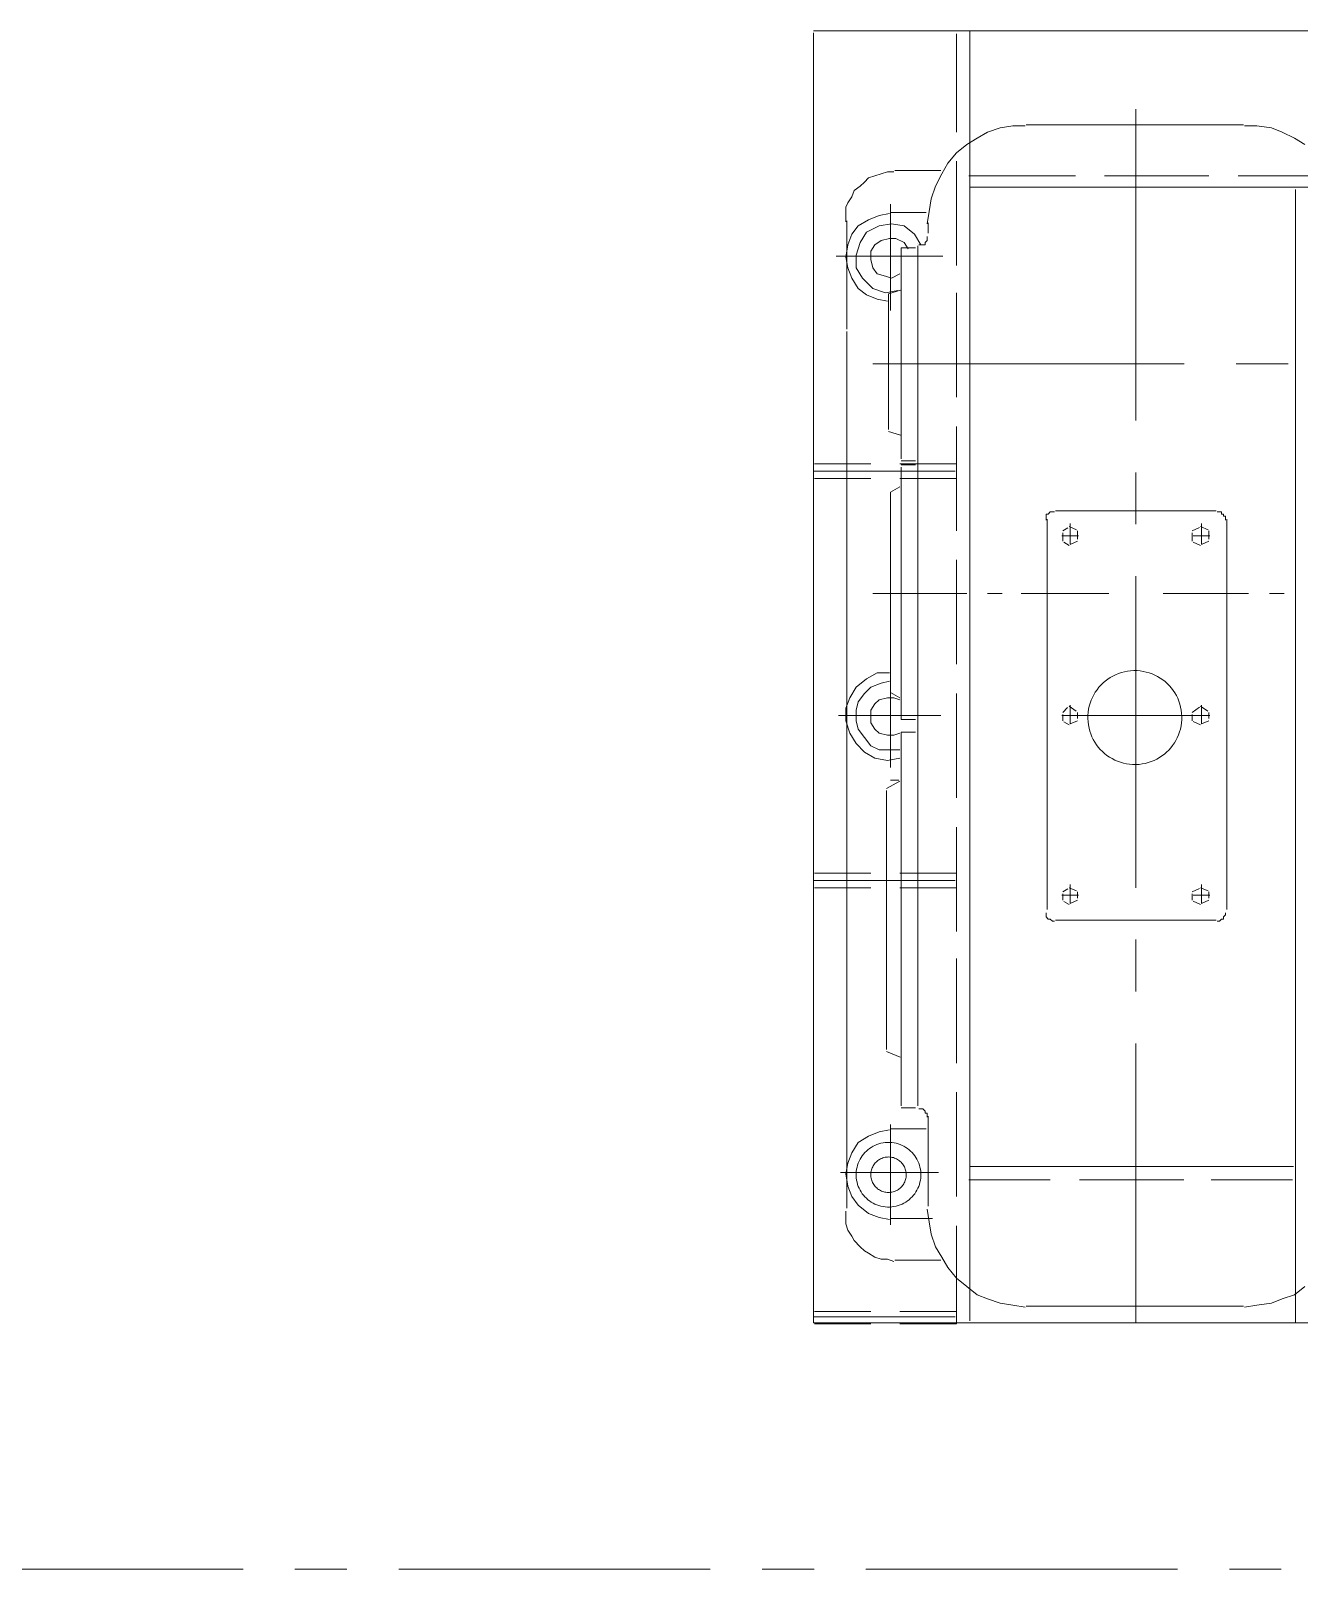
# Model space of a CAD drawing. Header units: millimetres. Extents: x 163705 to 1616509, y 81827 to 302547.
# Drawn here: x 193945 to 194721, y 150260 to 151201 of the extents above; entities that cross this region are included whole.
import ezdxf

# ---------------------------------------------------------------- set-up
doc = ezdxf.new("R2010")
doc.units = ezdxf.units.MM
doc.header["$LTSCALE"] = 10
doc.linetypes.add('CENTER2', pattern=[28.575, 19.05, -3.175, 3.175, -3.175])
doc.layers.add('1-中心线', color=1, linetype='CENTER2', lineweight=0)
doc.layers.add('1-设备轮廓', color=2, linetype='Continuous', lineweight=18)

# ---------------------------------------------------------------- blocks, each defined once
blk = doc.blocks.new('2PG0806-俯视图')
for p, q in [((1610.08, 2590.05), (1610.08, 2624.52)), ((1610.72, 2625.16), (2399.8, 2625.16)), ((1610.72, 2625.16), (1610.72, 2235.73)), ((1614.55, 2625.16), (1614.55, 2538.34)), ((1617.74, 2590.05), (1617.74, 2624.52)), ((1876.94, 2590.05), (1876.94, 2624.52)), ((1881.41, 2625.16), (1881.41, 2538.34)), ((1885.88, 2590.05), (1885.88, 2624.52)), ((2127.2, 2590.05), (2127.2, 2624.52)), ((2131.67, 2625.16), (2131.67, 2538.34)), ((2136.14, 2590.05), (2136.14, 2624.52)), ((2401.08, 2625.16), (2401.08, 1470.91)), ((1661.16, 2600.26), (1657.32, 2596.43)), ((1663.71, 2601.54), (1661.16, 2600.26)), ((1667.54, 2604.09), (1663.71, 2601.54)), ((1671.37, 2605.37), (1667.54, 2604.09)), ((1675.2, 2605.37), (1671.37, 2605.37)), ((1679.03, 2605.37), (1675.2, 2605.37)), ((1682.86, 2597.71), (1677.75, 2591.33)), ((2217.22, 2604.73), (1680.95, 2604.73)), ((1687.97, 2601.54), (1682.86, 2597.71)), ((1694.35, 2604.09), (1687.97, 2601.54)), ((1702.01, 2605.37), (1694.35, 2604.09)), ((1708.4, 2604.09), (1702.01, 2605.37)), ((1714.78, 2601.54), (1708.4, 2604.09)), ((1721.17, 2597.71), (1714.78, 2601.54)), ((1725, 2591.33), (1721.17, 2597.71)), ((1965.04, 2598.99), (1959.93, 2593.88)), ((1971.43, 2602.82), (1965.04, 2598.99)), ((1973.98, 2597.71), (1968.87, 2593.88)), ((1979.09, 2605.37), (1971.43, 2602.82)), ((1979.09, 2598.99), (1973.98, 2597.71)), ((1986.75, 2605.37), (1979.09, 2605.37)), ((1985.47, 2598.99), (1979.09, 2598.99)), ((1990.58, 2597.71), (1985.47, 2598.99)), ((1993.13, 2602.82), (1986.75, 2605.37)), ((1995.68, 2593.88), (1990.58, 2597.71)), ((1999.52, 2598.99), (1993.13, 2602.82)), ((2004.62, 2592.6), (1999.52, 2598.99)), ((2284.89, 2604.73), (2218.49, 2604.73)), ((2243.39, 2597.71), (2239.56, 2592.6)), ((2249.77, 2601.54), (2243.39, 2597.71)), ((2256.16, 2604.09), (2249.77, 2601.54)), ((2256.16, 2598.99), (2249.77, 2595.16)), ((2262.54, 2605.37), (2256.16, 2604.09)), ((2263.82, 2598.99), (2256.16, 2598.99)), ((2270.2, 2604.09), (2262.54, 2605.37)), ((2271.48, 2596.43), (2263.82, 2598.99)), ((2276.59, 2601.54), (2270.2, 2604.09)), ((2281.69, 2597.71), (2276.59, 2601.54)), ((2285.53, 2591.33), (2281.69, 2597.71)), ((2288.08, 2605.37), (2284.25, 2605.37)), ((2293.19, 2605.37), (2288.08, 2605.37)), ((2295.74, 2604.09), (2293.19, 2605.37)), ((2299.57, 2601.54), (2295.74, 2604.09)), ((2303.4, 2600.26), (2299.57, 2601.54)), ((2305.95, 2596.43), (2303.4, 2600.26)), ((1653.49, 2591.33), (1650.94, 2587.5)), ((1654.77, 2593.88), (1653.49, 2591.33)), ((1657.32, 2596.43), (1654.77, 2593.88)), ((1677.75, 2591.33), (1675.2, 2584.94)), ((1727.55, 2584.94), (1725, 2591.33)), ((1959.93, 2593.88), (1956.1, 2587.5)), ((1963.76, 2590.05), (1961.21, 2584.94)), ((1968.87, 2593.88), (1963.76, 2590.05)), ((1977.81, 2590.05), (1973.98, 2587.5)), ((1981.64, 2590.05), (1977.81, 2590.05)), ((1985.47, 2590.05), (1981.64, 2590.05)), ((1989.3, 2587.5), (1985.47, 2590.05)), ((1999.52, 2590.05), (1995.68, 2593.88)), ((2002.07, 2583.66), (1999.52, 2590.05)), ((2008.45, 2586.22), (2004.62, 2592.6)), ((2056.97, 2531.31), (2056.97, 2588.77)), ((2239.56, 2592.6), (2237.01, 2586.22)), ((2243.39, 2588.77), (2240.84, 2581.11)), ((2249.77, 2595.16), (2243.39, 2588.77)), ((2256.16, 2588.77), (2252.33, 2586.22)), ((2261.27, 2590.05), (2256.16, 2588.77)), ((2266.37, 2590.05), (2261.27, 2590.05)), ((2270.2, 2587.5), (2266.37, 2590.05)), ((2277.86, 2592.6), (2271.48, 2596.43)), ((2281.69, 2584.94), (2277.86, 2592.6)), ((2288.08, 2584.94), (2285.53, 2591.33)), ((2308.51, 2593.88), (2305.95, 2596.43)), ((2311.06, 2591.33), (2308.51, 2593.88)), ((2312.34, 2587.5), (2311.06, 2591.33)), ((1649.66, 2579.83), (1648.39, 2576)), ((1650.94, 2587.5), (1649.66, 2583.66)), ((1649.66, 2583.66), (1649.66, 2579.83)), ((1675.2, 2584.94), (1673.92, 2578.56)), ((1681.58, 2578.56), (1681.6, 2578.56)), ((1690.52, 2578.56), (1690.54, 2578.56)), ((1728.83, 2578.56), (1727.55, 2584.94)), ((1776.71, 2580.47), (1773.38, 2572.04)), ((1857.15, 2580.47), (1777.99, 2580.47)), ((1857.15, 2580.47), (1936.31, 2580.47)), ((1937.59, 2580.47), (1942.06, 2572.17)), ((1956.1, 2587.5), (1954.83, 2579.83)), ((1954.83, 2579.83), (1956.1, 2572.17)), ((1961.21, 2584.94), (1961.21, 2578.56)), ((1961.21, 2578.56), (1961.21, 2572.17)), ((1971.43, 2584.94), (1970.15, 2579.83)), ((1970.15, 2579.83), (1970.15, 2576)), ((1973.98, 2587.5), (1971.43, 2584.94)), ((1991.85, 2584.94), (1989.3, 2587.5)), ((1993.13, 2579.83), (1991.85, 2584.94)), ((1993.13, 2576), (1993.13, 2579.83)), ((2003.35, 2578.56), (2002.07, 2583.66)), ((2008.45, 2578.56), (2008.45, 2586.22)), ((2155.93, 2579.2), (2153.78, 2571.94)), ((2240.2, 2579.2), (2157.2, 2579.2)), ((2237.01, 2586.22), (2235.73, 2579.83)), ((2240.2, 2579.2), (2242.35, 2571.94)), ((2240.84, 2581.11), (2242.11, 2573.45)), ((2251.05, 2581.11), (2249.77, 2577.28)), ((2252.33, 2586.22), (2251.05, 2581.11)), ((2272.76, 2583.66), (2270.2, 2587.5)), ((2274.03, 2578.56), (2272.76, 2583.66)), ((2274.03, 2574.73), (2274.03, 2578.56)), ((2282.97, 2577.28), (2281.69, 2584.94)), ((2289.36, 2578.56), (2288.08, 2584.94)), ((2313.62, 2583.66), (2312.34, 2587.5)), ((2314.89, 2579.83), (2313.62, 2583.66)), ((2314.89, 2576), (2314.89, 2579.83)), ((1610.08, 2537.7), (1610.08, 2572.17)), ((1617.74, 2537.7), (1617.74, 2572.17)), ((1649.03, 2575.37), (1649.03, 2547.28)), ((1674.56, 2577.92), (1674.56, 2552.38)), ((1729.47, 2577.92), (1729.47, 2556.21)), ((1742.23, 2571.53), (1742.23, 2562.6)), ((1972.06, 2571.53), (1743.51, 2571.53)), ((1876.94, 2537.7), (1876.94, 2572.17)), ((1885.88, 2537.7), (1885.88, 2572.17)), ((1942.7, 2577.92), (1942.7, 2572.81)), ((1963.13, 2571.53), (1970.79, 2571.53)), ((1970.15, 2576), (1971.43, 2572.17)), ((1972.06, 2571.53), (1972.06, 2562.6)), ((1979.72, 2571.53), (1979.72, 2562.6)), ((1979.72, 2571.53), (2134.22, 2571.53)), ((1991.85, 2572.17), (1993.13, 2576)), ((1996.32, 2577.92), (1993.15, 2572.19)), ((2118.9, 2577.92), (1997.6, 2577.92)), ((2118.9, 2577.92), (2122.07, 2572.19)), ((2127.2, 2537.7), (2127.2, 2572.17)), ((2135.5, 2571.53), (2135.5, 2562.6)), ((2136.14, 2537.7), (2136.14, 2572.17)), ((2138.05, 2571.53), (2138.05, 2562.6)), ((2268.29, 2571.53), (2139.33, 2571.53)), ((2249.77, 2577.28), (2252.33, 2572.17)), ((2267.65, 2567.07), (2271.48, 2569.62)), ((2268.29, 2571.53), (2268.29, 2562.6)), ((2271.48, 2569.62), (2274.03, 2574.73)), ((2276.59, 2563.24), (2281.69, 2569.62)), ((2281.69, 2569.62), (2282.97, 2577.28)), ((2289.99, 2577.92), (2289.99, 2556.21)), ((2315.53, 2575.37), (2315.53, 2547.28)), ((1741.6, 2559.41), (1741.6, 2560.68)), ((1742.23, 2561.32), (1742.23, 2561.32)), ((2268.29, 2561.32), (1743.51, 2561.32)), ((2268.29, 2561.32), (2269.56, 2561.32)), ((2270.2, 2559.41), (2276.59, 2563.24)), ((2270.2, 2560.68), (2270.2, 2559.41)), ((2270.84, 2561.32), (2270.84, 2561.32)), ((1657.32, 2550.47), (1650.94, 2546.64)), ((1664.99, 2553.02), (1657.32, 2550.47)), ((1672.65, 2554.3), (1664.99, 2553.02)), ((1680.31, 2555.57), (1672.65, 2554.3)), ((1737.13, 2554.94), (1682.22, 2554.94)), ((1736.49, 2555.57), (1737.77, 2555.57)), ((1737.77, 2555.57), (1739.04, 2555.57)), ((1739.04, 2555.57), (1739.04, 2556.85)), ((1739.04, 2556.85), (1740.32, 2556.85)), ((1740.32, 2556.85), (1741.6, 2558.13)), ((1741.6, 2558.13), (1741.6, 2559.41)), ((2270.2, 2559.41), (2270.2, 2558.13)), ((2270.2, 2558.13), (2270.2, 2556.85)), ((2270.2, 2556.85), (2271.48, 2556.85)), ((2271.48, 2556.85), (2272.76, 2555.57)), ((2272.76, 2555.57), (2274.03, 2555.57)), ((2274.03, 2555.57), (2275.31, 2555.57)), ((2283.61, 2554.94), (2277.23, 2554.94)), ((2290.63, 2554.3), (2282.97, 2555.57)), ((2298.29, 2553.02), (2290.63, 2554.3)), ((2305.95, 2550.47), (2298.29, 2553.02)), ((2313.62, 2546.64), (2305.95, 2550.47)), ((1644.56, 2542.81), (1638.17, 2537.7)), ((1650.94, 2546.64), (1644.56, 2542.81)), ((2320, 2542.81), (2313.62, 2546.64)), ((2326.38, 2537.7), (2320, 2542.81)), ((1610.08, 2537.7), (1670.09, 2537.7)), ((1633.07, 2531.31), (1627.96, 2524.93)), ((1638.17, 2537.7), (1633.07, 2531.31)), ((1687.97, 2537.7), (1751.81, 2537.7)), ((1769.69, 2537.7), (1833.53, 2537.7)), ((1850.13, 2537.7), (1913.97, 2537.7)), ((1931.84, 2537.7), (1995.68, 2537.7)), ((2013.56, 2537.7), (2077.4, 2537.7)), ((2095.28, 2537.7), (2159.12, 2537.7)), ((2176.99, 2537.7), (2240.84, 2537.7)), ((2257.44, 2537.7), (2321.28, 2537.7)), ((2331.49, 2531.31), (2326.38, 2537.7)), ((2335.32, 2524.93), (2331.49, 2531.31)), ((2339.15, 2537.7), (2399.16, 2537.7)), ((2401.08, 2529.4), (1612, 2529.4)), ((1627.96, 2524.93), (1625.4, 2518.55)), ((1698.18, 2530.04), (1698.18, 2480.24)), ((1706.48, 2529.4), (1706.48, 2331.49)), ((2305.32, 2529.4), (2305.32, 1566.67)), ((2312.34, 2530.04), (2312.34, 2464.92)), ((2339.15, 2518.55), (2335.32, 2524.93)), ((1625.4, 2518.55), (1622.85, 2510.89)), ((2056.97, 2509.61), (2056.97, 2518.55)), ((2341.71, 2510.89), (2339.15, 2518.55)), ((1621.57, 2503.22), (1620.3, 2495.56)), ((1622.85, 2510.89), (1621.57, 2503.22)), ((2342.98, 2503.22), (2341.71, 2510.89)), ((2342.98, 2495.56), (2342.98, 2503.22)), ((1620.94, 2494.93), (1620.94, 2362.13)), ((2056.97, 2444.49), (2056.97, 2498.12)), ((2343.62, 2494.93), (2343.62, 2362.13)), ((2343.62, 2494.93), (2343.62, 2362.13)), ((1857.79, 2480.24), (1856.51, 2478.96)), ((1856.51, 2478.96), (1856.51, 2477.69)), ((1857.15, 2477.05), (1857.15, 2378.73)), ((1859.06, 2482.8), (1857.79, 2481.52)), ((1857.79, 2481.52), (1857.79, 2480.24)), ((1860.34, 2482.8), (1859.06, 2482.8)), ((1861.62, 2482.8), (1860.34, 2482.8)), ((1861.62, 2482.8), (1861.62, 2482.8)), ((2102.3, 2482.16), (1863.53, 2482.16)), ((2102.94, 2482.8), (2101.66, 2482.8)), ((2104.22, 2482.8), (2102.94, 2482.8)), ((2105.49, 2482.8), (2104.22, 2482.8)), ((2105.49, 2481.52), (2105.49, 2482.8)), ((2106.77, 2480.24), (2105.49, 2481.52)), ((2106.77, 2478.96), (2106.77, 2480.24)), ((2106.77, 2477.69), (2106.77, 2478.96)), ((2107.41, 2477.05), (2107.41, 2378.73)), ((1866.73, 2468.75), (1868.57, 2471.87)), ((1866.73, 2468.75), (1866.73, 2468.75)), ((1869.28, 2463.64), (1867.3, 2468.18)), ((1869.28, 2472.58), (1869.28, 2472.58)), ((1869.28, 2472.58), (1873.11, 2472.58)), ((1874.39, 2472.58), (1876.23, 2469.46)), ((1876.94, 2468.75), (1874.96, 2464.22)), ((1876.94, 2468.75), (1876.94, 2468.75)), ((1976.53, 2468.75), (1978.37, 2471.87)), ((1976.53, 2468.75), (1976.53, 2468.75)), ((1979.09, 2463.64), (1977.11, 2468.18)), ((1979.09, 2472.58), (1979.09, 2472.58)), ((1979.09, 2472.58), (1982.92, 2472.58)), ((1984.19, 2472.58), (1987.12, 2469.65)), ((1988.02, 2468.75), (1984.96, 2464.41)), ((1988.02, 2468.75), (1988.02, 2468.75)), ((2086.34, 2468.75), (2088.18, 2471.87)), ((2086.34, 2468.75), (2086.34, 2468.75)), ((2088.89, 2463.64), (2086.91, 2468.18)), ((2088.89, 2472.58), (2088.89, 2472.58)), ((2088.89, 2472.58), (2094, 2472.58)), ((2095.28, 2472.58), (2097.12, 2469.46)), ((2097.83, 2468.75), (2095.85, 2464.22)), ((2097.83, 2468.75), (2097.83, 2468.75)), ((1698.18, 2462.37), (1698.18, 2398.52)), ((1869.28, 2463.64), (1869.28, 2463.64)), ((1874.39, 2463.64), (1870.56, 2463.64)), ((1874.39, 2463.64), (1874.39, 2463.64)), ((1979.09, 2463.64), (1979.09, 2463.64)), ((1984.19, 2463.64), (1980.36, 2463.64)), ((1984.19, 2463.64), (1984.19, 2463.64)), ((2088.89, 2463.64), (2088.89, 2463.64)), ((2095.28, 2463.64), (2090.17, 2463.64)), ((2095.28, 2463.64), (2095.28, 2463.64)), ((2312.34, 2447.04), (2312.34, 2383.2)), ((2056.97, 2358.94), (2056.97, 2411.29)), ((1866.73, 2388.31), (1868.7, 2392.84)), ((1869.28, 2393.42), (1869.28, 2393.42)), ((1869.28, 2393.42), (1873.11, 2393.42)), ((1874.39, 2393.42), (1876.37, 2388.88)), ((1976.53, 2388.31), (1978.51, 2392.84)), ((1979.09, 2393.42), (1979.09, 2393.42)), ((1979.09, 2393.42), (1982.92, 2393.42)), ((1984.19, 2393.42), (1987.26, 2389.08)), ((2086.34, 2388.31), (2088.32, 2392.84)), ((2088.89, 2393.42), (2088.89, 2393.42)), ((2088.89, 2393.42), (2094, 2393.42)), ((2095.28, 2393.42), (2097.26, 2388.88)), ((1698.18, 2381.93), (1698.18, 2332.13)), ((1866.73, 2388.31), (1866.73, 2388.31)), ((1869.28, 2383.2), (1867.3, 2387.74)), ((1869.28, 2383.2), (1869.28, 2383.2)), ((1874.39, 2383.2), (1870.56, 2383.2)), ((1874.39, 2383.2), (1874.39, 2383.2)), ((1876.94, 2388.31), (1874.96, 2383.78)), ((1876.94, 2388.31), (1876.94, 2388.31)), ((1976.53, 2388.31), (1976.53, 2388.31)), ((1979.09, 2383.2), (1977.11, 2387.74)), ((1979.09, 2383.2), (1979.09, 2383.2)), ((1984.19, 2383.2), (1980.36, 2383.2)), ((1984.19, 2383.2), (1984.19, 2383.2)), ((1988.02, 2388.31), (1984.96, 2383.97)), ((1988.02, 2388.31), (1988.02, 2388.31)), ((2086.34, 2388.31), (2086.34, 2388.31)), ((2088.89, 2383.2), (2086.91, 2387.74)), ((2088.89, 2383.2), (2088.89, 2383.2)), ((2095.28, 2383.2), (2090.17, 2383.2)), ((2095.28, 2383.2), (2095.28, 2383.2)), ((2097.83, 2388.31), (2095.85, 2383.78)), ((2097.83, 2388.31), (2097.83, 2388.31)), ((1856.51, 2378.1), (1856.51, 2376.82)), ((1856.51, 2376.82), (1857.79, 2375.54)), ((1857.79, 2375.54), (1857.79, 2374.26)), ((1857.79, 2374.26), (1859.06, 2374.26)), ((1859.06, 2374.26), (1860.34, 2372.99)), ((1860.34, 2372.99), (1861.62, 2372.99)), ((2102.3, 2372.35), (1863.53, 2372.35)), ((2101.66, 2372.99), (2102.94, 2372.99)), ((2102.94, 2372.99), (2104.22, 2372.99)), ((2104.22, 2372.99), (2104.22, 2374.26)), ((2104.22, 2374.26), (2105.49, 2374.26)), ((2105.49, 2374.26), (2105.49, 2375.54)), ((2105.49, 2375.54), (2106.77, 2375.54)), ((2106.77, 2376.82), (2106.77, 2378.1)), ((2106.77, 2375.54), (2106.77, 2376.82)), ((2312.34, 2365.33), (2312.34, 2301.49)), ((1620.3, 2361.5), (1621.57, 2353.84)), ((1621.57, 2353.84), (1622.85, 2344.9)), ((2341.71, 2344.9), (2342.98, 2353.84)), ((2342.98, 2353.84), (2342.98, 2361.5)), ((1622.85, 2344.9), (1625.4, 2338.51)), ((2056.97, 2337.24), (2056.97, 2346.17)), ((2339.15, 2338.51), (2341.71, 2344.9)), ((1625.4, 2338.51), (1627.96, 2330.85)), ((2335.32, 2330.85), (2339.15, 2338.51)), ((1610.72, 2330.21), (2304.04, 2330.21)), ((1627.96, 2330.85), (1633.07, 2324.47)), ((2331.49, 2324.47), (2335.32, 2330.85))]:
    blk.add_line(p, q)
for points in [[(1700.74, 2598.98), (1699.38, 2598.89), (1698.06, 2598.71), (1696.76, 2598.45), (1695.5, 2598.1), (1694.27, 2597.68), (1693.09, 2597.17), (1691.94, 2596.6), (1690.84, 2595.95), (1689.79, 2595.24), (1688.78, 2594.47), (1687.83, 2593.63), (1686.94, 2592.73), (1686.1, 2591.78), (1685.33, 2590.78), (1684.62, 2589.73), (1683.97, 2588.63), (1683.4, 2587.49), (1682.9, 2586.31), (1682.48, 2585.09), (1682.13, 2583.84), (1681.87, 2582.56), (1681.69, 2581.25), (1681.6, 2579.91), (1681.6, 2578.56)], [(1721.16, 2579.83), (1721.07, 2581.19), (1720.89, 2582.51), (1720.63, 2583.81), (1720.28, 2585.07), (1719.86, 2586.3), (1719.35, 2587.48), (1718.78, 2588.63), (1718.13, 2589.73), (1717.42, 2590.79), (1716.65, 2591.79), (1715.81, 2592.74), (1714.91, 2593.63), (1713.96, 2594.47), (1712.96, 2595.25), (1711.91, 2595.96), (1710.81, 2596.6), (1709.67, 2597.17), (1708.49, 2597.67), (1707.27, 2598.09), (1706.02, 2598.44), (1704.74, 2598.7), (1703.43, 2598.88), (1702.09, 2598.97), (1700.74, 2598.98)], [(1700.74, 2590.03), (1700, 2589.96), (1699.27, 2589.84), (1698.57, 2589.68), (1697.88, 2589.47), (1697.22, 2589.22), (1696.57, 2588.93), (1695.95, 2588.6), (1695.36, 2588.23), (1694.79, 2587.82), (1694.25, 2587.38), (1693.74, 2586.91), (1693.27, 2586.4), (1692.82, 2585.87), (1692.41, 2585.31), (1692.04, 2584.72), (1691.7, 2584.11), (1691.4, 2583.48), (1691.15, 2582.82), (1690.93, 2582.15), (1690.76, 2581.46), (1690.64, 2580.75), (1690.56, 2580.03), (1690.53, 2579.3), (1690.54, 2578.56)], [(1712.21, 2579.83), (1712.14, 2580.57), (1712.02, 2581.3), (1711.86, 2582), (1711.65, 2582.69), (1711.4, 2583.36), (1711.11, 2584), (1710.78, 2584.62), (1710.41, 2585.21), (1710, 2585.78), (1709.56, 2586.32), (1709.09, 2586.83), (1708.58, 2587.31), (1708.05, 2587.75), (1707.49, 2588.16), (1706.9, 2588.53), (1706.29, 2588.87), (1705.66, 2589.17), (1705, 2589.42), (1704.33, 2589.64), (1703.64, 2589.81), (1702.93, 2589.94), (1702.21, 2590.02), (1701.48, 2590.05), (1700.74, 2590.03)], [(1681.6, 2578.56), (1681.68, 2577.2), (1681.86, 2575.88), (1682.13, 2574.58), (1682.47, 2573.32), (1682.9, 2572.09), (1683.4, 2570.91), (1683.97, 2569.76), (1684.62, 2568.66), (1685.33, 2567.61), (1686.11, 2566.6), (1686.94, 2565.65), (1687.84, 2564.76), (1688.79, 2563.92), (1689.79, 2563.15), (1690.84, 2562.44), (1691.94, 2561.79), (1693.08, 2561.22), (1694.26, 2560.72), (1695.48, 2560.3), (1696.73, 2559.95), (1698.01, 2559.69), (1699.32, 2559.51), (1700.66, 2559.42), (1702.01, 2559.42)], [(1690.54, 2578.56), (1690.61, 2577.82), (1690.73, 2577.09), (1690.89, 2576.39), (1691.1, 2575.7), (1691.35, 2575.04), (1691.64, 2574.39), (1691.98, 2573.77), (1692.34, 2573.18), (1692.75, 2572.61), (1693.19, 2572.07), (1693.66, 2571.56), (1694.17, 2571.09), (1694.7, 2570.64), (1695.26, 2570.23), (1695.85, 2569.86), (1696.46, 2569.52), (1697.09, 2569.22), (1697.75, 2568.97), (1698.42, 2568.75), (1699.11, 2568.58), (1699.82, 2568.46), (1700.54, 2568.38), (1701.27, 2568.35), (1702.01, 2568.36)], [(1702.01, 2559.42), (1703.37, 2559.5), (1704.69, 2559.68), (1705.99, 2559.95), (1707.25, 2560.29), (1708.48, 2560.72), (1709.66, 2561.22), (1710.81, 2561.79), (1711.91, 2562.44), (1712.97, 2563.15), (1713.97, 2563.93), (1714.92, 2564.76), (1715.81, 2565.66), (1716.65, 2566.61), (1717.42, 2567.61), (1718.13, 2568.66), (1718.78, 2569.76), (1719.35, 2570.9), (1719.85, 2572.08), (1720.27, 2573.3), (1720.62, 2574.55), (1720.88, 2575.83), (1721.06, 2577.14), (1721.15, 2578.48), (1721.16, 2579.83)], [(1702.01, 2568.36), (1702.75, 2568.43), (1703.48, 2568.55), (1704.18, 2568.71), (1704.87, 2568.92), (1705.54, 2569.17), (1706.18, 2569.46), (1706.8, 2569.8), (1707.39, 2570.17), (1707.96, 2570.57), (1708.5, 2571.01), (1709.01, 2571.48), (1709.48, 2571.99), (1709.93, 2572.52), (1710.34, 2573.08), (1710.71, 2573.67), (1711.05, 2574.28), (1711.35, 2574.91), (1711.6, 2575.57), (1711.82, 2576.24), (1711.99, 2576.93), (1712.12, 2577.64), (1712.19, 2578.36), (1712.23, 2579.09), (1712.21, 2579.83)], [(1980.36, 2457.25), (1978.4, 2457.14), (1976.47, 2456.9), (1974.59, 2456.54), (1972.75, 2456.05), (1970.96, 2455.45), (1969.23, 2454.74), (1967.56, 2453.93), (1965.95, 2453.01), (1964.41, 2451.99), (1962.95, 2450.88), (1961.55, 2449.67), (1960.24, 2448.39), (1959.02, 2447.02), (1957.88, 2445.58), (1956.83, 2444.06), (1955.88, 2442.48), (1955.03, 2440.83), (1954.29, 2439.12), (1953.66, 2437.36), (1953.14, 2435.55), (1952.74, 2433.69), (1952.46, 2431.8), (1952.31, 2429.86), (1952.28, 2427.89)], [(2009.72, 2429.17), (2009.61, 2431.13), (2009.37, 2433.06), (2009.01, 2434.94), (2008.52, 2436.78), (2007.93, 2438.57), (2007.22, 2440.3), (2006.4, 2441.97), (2005.48, 2443.58), (2004.46, 2445.12), (2003.35, 2446.59), (2002.15, 2447.98), (2000.86, 2449.29), (1999.49, 2450.52), (1998.05, 2451.66), (1996.53, 2452.7), (1994.95, 2453.65), (1993.3, 2454.5), (1991.59, 2455.24), (1989.83, 2455.87), (1988.02, 2456.39), (1986.16, 2456.79), (1984.27, 2457.07), (1982.33, 2457.23), (1980.36, 2457.25)], [(1952.27, 2427.89), (1952.38, 2425.93), (1952.62, 2424), (1952.99, 2422.12), (1953.47, 2420.28), (1954.07, 2418.49), (1954.78, 2416.76), (1955.6, 2415.09), (1956.52, 2413.48), (1957.54, 2411.94), (1958.65, 2410.47), (1959.86, 2409.08), (1961.14, 2407.77), (1962.51, 2406.54), (1963.96, 2405.41), (1965.47, 2404.36), (1967.06, 2403.41), (1968.7, 2402.56), (1970.41, 2401.82), (1972.17, 2401.19), (1973.98, 2400.67), (1975.84, 2400.27), (1977.74, 2399.99), (1979.67, 2399.83), (1981.64, 2399.81)], [(1981.64, 2399.81), (1983.6, 2399.92), (1985.53, 2400.16), (1987.42, 2400.52), (1989.25, 2401.01), (1991.04, 2401.61), (1992.77, 2402.32), (1994.44, 2403.13), (1996.05, 2404.05), (1997.59, 2405.07), (1999.06, 2406.18), (2000.45, 2407.39), (2001.76, 2408.67), (2002.99, 2410.04), (2004.13, 2411.48), (2005.17, 2413), (2006.12, 2414.58), (2006.97, 2416.23), (2007.71, 2417.94), (2008.34, 2419.7), (2008.86, 2421.51), (2009.26, 2423.37), (2009.54, 2425.26), (2009.7, 2427.2), (2009.72, 2429.17)]]:
    blk.add_lwpolyline(points)
at = {"layer": '1-中心线'}
for p, q in [((1702.65, 2608.56), (1702.65, 2548.55)), ((1982.28, 2609.84), (1982.28, 2547.28)), ((2263.18, 2611.12), (2263.18, 2546)), ((2197.42, 2588.77), (2197.42, 1431.96)), ((1670.73, 2577.92), (1732.02, 2577.92)), ((1950.36, 2577.92), (2012.92, 2577.92)), ((2229.98, 2577.92), (2295.1, 2577.92)), ((1878.85, 2468.11), (1867.36, 2468.11)), ((1872.47, 2473.22), (1872.47, 2463)), ((1988.66, 2468.11), (1977.17, 2468.11)), ((1982.28, 2473.22), (1982.28, 2463)), ((1982.28, 2469.39), (1982.28, 2386.39)), ((2099.75, 2468.11), (2086.98, 2468.11)), ((2092.09, 2473.22), (2092.09, 2463)), ((2353.2, 2427.89), (1610.72, 2427.89)), ((1872.47, 2392.78), (1872.47, 2382.56)), ((1982.28, 2392.78), (1982.28, 2382.56)), ((2092.09, 2392.78), (2092.09, 2382.56)), ((1878.85, 2387.67), (1867.36, 2387.67)), ((1988.66, 2387.67), (1977.17, 2387.67)), ((2099.75, 2387.67), (2086.98, 2387.67))]:
    blk.add_line(p, q, dxfattribs=at)
blk = doc.blocks.new('A$C1db492d9')
at = {"layer": '1-设备轮廓', "rotation": 90}
blk.add_blockref('2PG0806-俯视图', (5021.07, 5139.92), dxfattribs=at)

msp = doc.modelspace()

# ---------------------------------------------------------------- linework, layer by layer
at = {"layer": '1-中心线'}
msp.add_line((183311.682, 150259.632), (261928.108, 150259.632), dxfattribs=at)

# ---------------------------------------------------------------- block references
msp.add_blockref('A$C1db492d9', (192027.833, 143659.632))

doc.saveas('drawing.dxf')
